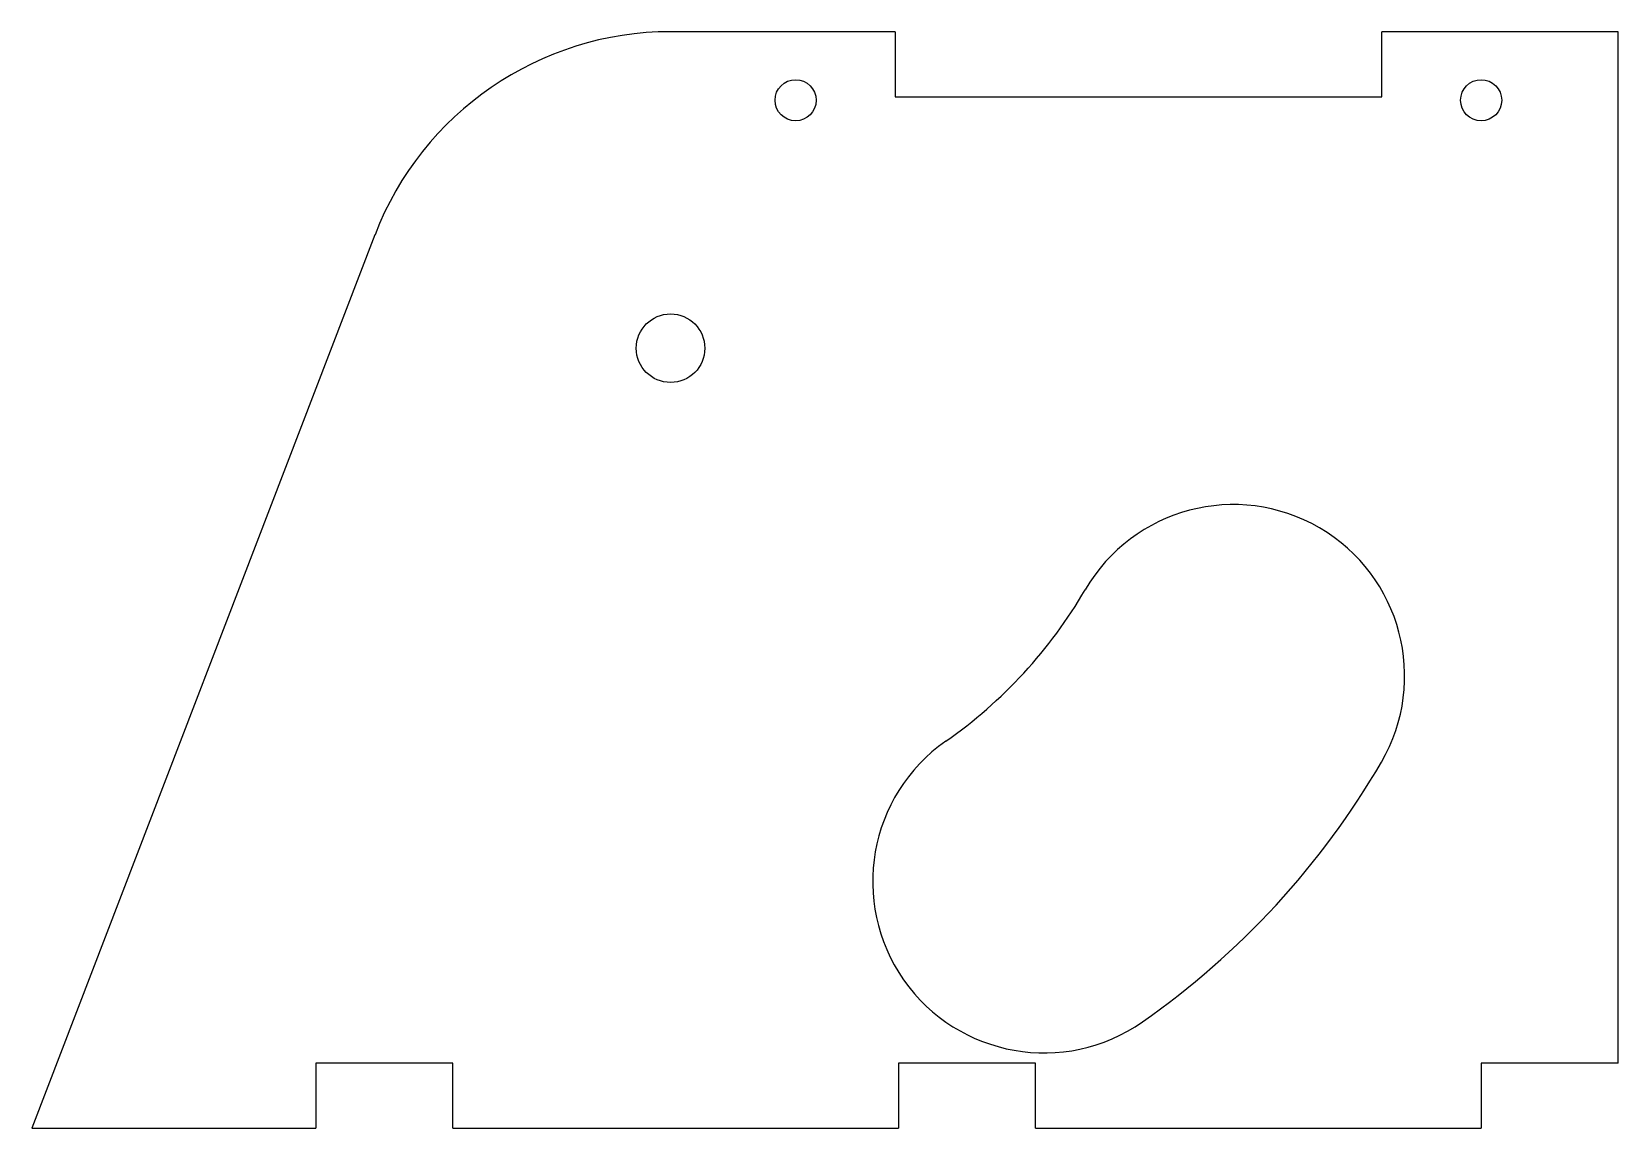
# Model space of a CAD drawing. Header units: millimetres. Extents: x -11 to 105, y 0 to 80.
import ezdxf

# ---------------------------------------------------------------- set-up
doc = ezdxf.new("R2010")
doc.units = ezdxf.units.MM

msp = doc.modelspace()

# ---------------------------------------------------------------- linework, layer by layer
at = {"color": 7, "linetype": 'Continuous', "lineweight": 25}
for p, q in [((52.25, 80), (35.88, 80)), ((52.25, 80), (52.25, 75.25)), ((105, 80), (87.75, 80)), ((87.75, 75.25), (87.75, 80)), ((105, 4.75), (105, 80)), ((52.25, 75.25), (87.75, 75.25)), ((14.32, 65.19), (-10.71, 0)), ((10, 4.75), (10, 0)), ((20, 4.75), (10, 4.75)), ((20, 0), (20, 4.75)), ((52.5, 4.75), (52.5, 0)), ((62.5, 4.75), (52.5, 4.75)), ((62.5, 0), (62.5, 4.75)), ((95, 4.75), (95, 0)), ((105, 4.75), (95, 4.75)), ((-10.71, 0), (10, 0)), ((20, 0), (52.5, 0)), ((62.5, 0), (95, 0))]:
    msp.add_line(p, q, dxfattribs=at)
for centre, radius in [((45, 75), 1.5), ((95, 75), 1.5), ((35.88, 56.91), 2.5)]:
    msp.add_circle(centre, radius, dxfattribs=at)
for centre, radius, start, end in [((35.88, 56.91), 23.09, 90, 158.9912), ((76.92, 33), 12.5, 329.7773, 149.7773), ((35.88, 56.91), 35, 305, 329.7773), ((63.12, 18), 12.5, 125, 305), ((35.88, 56.91), 60, 305, 329.7773)]:
    msp.add_arc(centre, radius, start, end, dxfattribs=at)

doc.saveas('drawing.dxf')
